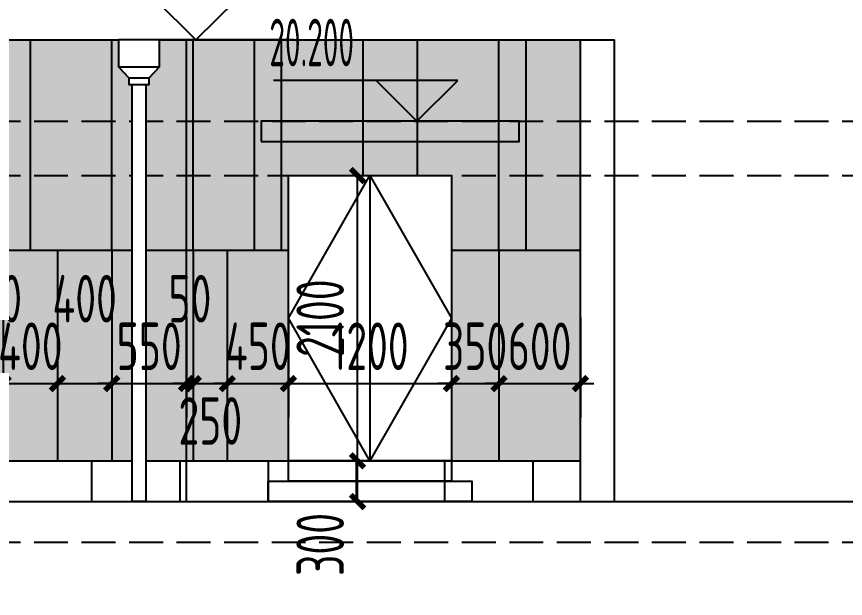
# Model space of a CAD drawing. Extents: x -863035 to 270371, y -8918 to 240488.
# Drawn here: x -19747 to -13645, y 148358 to 152643 of the extents above; entities that cross this region are included whole.
import ezdxf

# ---------------------------------------------------------------- set-up
doc = ezdxf.new("R2010")
doc.units = 0
doc.header["$LTSCALE"] = 1000
doc.header["$MEASUREMENT"] = 0
doc.linetypes.add('109-34 轴网$0$L1$0$$AUDIT_BAD_LTYPE1', pattern=[0])
doc.linetypes.add('DASH', pattern=[0.35, 0.25, -0.1])
for name, color, linetype in [('01-标注_尺寸', 124, 'Continuous'), ('01-标注_标高', 200, 'Continuous'), ('02-TEXT_标注', 130, 'Continuous'), ('05-填充_156', 156, 'Continuous'), ('A-C_窗', 140, 'Continuous'), ('E-墙面分格', 146, 'Continuous'), ('E-立面轮廓', 241, 'Continuous')]:
    doc.layers.add(name, color=color, linetype=linetype)
doc.layers.add('04-不打印_辅助线', color=165, linetype='Continuous', plot=False)
doc.styles.add('_TCH_DIM', font='ROS1', dxfattribs={"width": 0.75, "bigfont": 'JD'})
doc.styles.add('_TCH_DIM_T3', font='ROS1', dxfattribs={"width": 0.75, "bigfont": 'JD'})
doc.dimstyles.new('_TCH_ARCH&&100', dxfattribs={"dimtxt": 350, "dimasz": 100, "dimexe": 250, "dimexo": 300, "dimgap": 100, "dimtad": 1, "dimdec": 0, "dimzin": 0, "dimdsep": 46, "dimtxsty": '_TCH_DIM_T3', "dimblk": 'ARCHTICK', "dimcen": 0.09, "dimclrt": 7, "dimazin": 2, "dimtfac": 1, "dimtdec": 0, "dimtix": 1, "dimtmove": 2, "dimatfit": 3, "dimfxl": 0, "dimtolj": 1, "dimtzin": 0, "dimarcsym": 0})

# ---------------------------------------------------------------- blocks, each defined once
blk = doc.blocks.new('HSOJADLKJIEWPOQIEJA')
blk.add_wipeout([(-750, 150), (-750, 2400), (450, 2400), (450, 150), (600, 150), (600, 0), (-900, 0), (-900, 150)]).dxf.layer = 'A-C_窗'
at = {"layer": 'A-C_窗'}
for p, q in [((-750, 1350), (-150, 2400)), ((-150, 2400), (-150, 300)), ((-150, 2400), (450, 1350)), ((-150, 300), (-750, 1350)), ((450, 1350), (-150, 300))]:
    blk.add_line(p, q, dxfattribs=at)
for points in [[(-750, 300), (-750, 2400), (450, 2400), (450, 300)], [(-750, 300), (450, 300), (450, 150), (-750, 150), (-750, 300)], [(-750, 150), (600, 150), (600, 0), (-900, 0), (-900, 150)]]:
    blk.add_lwpolyline(points, close=True, dxfattribs=at)
blk = doc.blocks.new('fgawewatr')
at = {"layer": 'A-C_窗'}
blk.add_lwpolyline([(328374.3, -157205.4), (330274.3, -157205.4), (330274.3, -157055.4), (328374.3, -157055.4)], close=True, dxfattribs=at)
blk = doc.blocks.new('*U106')
at = {"layer": 'E-墙面分格'}
blk.add_line((0, 150), (0, -150), dxfattribs=at)
blk = doc.blocks.new('*U107')
at = {"layer": 'E-墙面分格', "color": 0, "linetype": 'ByBlock', "lineweight": -2, "transparency": 16777216}
for p in [(5850, 0), (6500, 0), (7150, 0), (7800, 0), (8450, 0), (9100, 0)]:
    blk.add_blockref('*U106', p, dxfattribs=at)
blk = doc.blocks.new('_RAINH')
blk.add_lwpolyline([(-150, 0), (-150, -200), (150, -200), (150, 0)], close=True)
for points in [[(-150, -200), (-75, -280), (75, -280), (150, -200)], [(-75, -280), (-75, -330), (75, -330), (75, -280)]]:
    blk.add_lwpolyline(points)
blk = doc.blocks.new('_ArchTick')
at = {"color": 0, "linetype": 'ByBlock', "const_width": 0.4}
blk.add_lwpolyline([(-0.5, -0.5), (0.5, 0.5)], dxfattribs=at)
blk = doc.blocks.new('*D1300')
at = {"layer": '01-标注_尺寸', "color": 0, "linetype": '109-34 轴网$0$L1$0$$AUDIT_BAD_LTYPE1', "lineweight": -2, "transparency": 16777216}
for p, q in [((-17898.7, 151471.9), (-16986.5, 151471.9)), ((-17236.5, 149371.9), (-17236.5, 151471.9)), ((-17898.7, 149371.9), (-16986.5, 149371.9))]:
    blk.add_line(p, q, dxfattribs=at)
at = {"layer": 'Defpoints', "color": 0, "linetype": '109-34 轴网$0$L1$0$$AUDIT_BAD_LTYPE1', "transparency": 16777216}
for p in [(-18198.7, 151471.9), (-17236.5, 151471.9), (-18198.7, 149371.9)]:
    blk.add_point(p, dxfattribs=at)
at = {"layer": '01-标注_尺寸', "color": 0, "linetype": '109-34 轴网$0$L1$0$$AUDIT_BAD_LTYPE1', "lineweight": -2, "transparency": 16777216, "xscale": 100, "yscale": 100, "zscale": 100}
for p, rotation in [((-17236.5, 151471.9), 90), ((-17236.5, 149371.9), 270)]:
    blk.add_blockref('_ArchTick', p, dxfattribs=dict(at, rotation=rotation))
at = {"layer": '01-标注_尺寸', "color": 7, "linetype": '109-34 轴网$0$L1$0$$AUDIT_BAD_LTYPE1', "transparency": 16777216, "insert": (-17511.5, 150421.9), "char_height": 350, "attachment_point": 5, "rotation": 90, "style": '_TCH_DIM_T3'}
blk.add_mtext('\\A1;2100', dxfattribs=at)
blk = doc.blocks.new('*D1301')
at = {"layer": '01-标注_尺寸', "color": 0, "linetype": '109-34 轴网$0$L1$0$$AUDIT_BAD_LTYPE1', "lineweight": -2, "transparency": 16777216}
for p, q in [((-17898.7, 149371.9), (-16986.5, 149371.9)), ((-17236.5, 149071.9), (-17236.5, 149371.9)), ((-17898.7, 149071.9), (-16986.5, 149071.9))]:
    blk.add_line(p, q, dxfattribs=at)
at = {"layer": 'Defpoints', "color": 0, "linetype": '109-34 轴网$0$L1$0$$AUDIT_BAD_LTYPE1', "transparency": 16777216}
for p in [(-18198.7, 149371.9), (-17236.5, 149371.9), (-18198.7, 149071.9)]:
    blk.add_point(p, dxfattribs=at)
at = {"layer": '01-标注_尺寸', "color": 0, "linetype": '109-34 轴网$0$L1$0$$AUDIT_BAD_LTYPE1', "lineweight": -2, "transparency": 16777216, "xscale": 100, "yscale": 100, "zscale": 100}
for p, rotation in [((-17236.5, 149371.9), 90), ((-17236.5, 149071.9), 270)]:
    blk.add_blockref('_ArchTick', p, dxfattribs=dict(at, rotation=rotation))
at = {"layer": '01-标注_尺寸', "color": 7, "linetype": '109-34 轴网$0$L1$0$$AUDIT_BAD_LTYPE1', "transparency": 16777216, "insert": (-17511.5, 148755.9), "char_height": 350, "attachment_point": 5, "rotation": 90, "style": '_TCH_DIM_T3'}
blk.add_mtext('\\A1;300', dxfattribs=at)
blk = doc.blocks.new('*D1414')
at = {"layer": '01-标注_尺寸', "color": 0, "linetype": '109-34 轴网$0$L1$0$$AUDIT_BAD_LTYPE1', "lineweight": -2, "transparency": 16777216}
for p, q in [((-19995.7, 150427.4), (-19995.7, 149690.3)), ((-19845.7, 150427.4), (-19845.7, 149690.3)), ((-19995.7, 149940.3), (-20095.7, 149940.3)), ((-19995.7, 149940.3), (-19845.7, 149940.3)), ((-19845.7, 149940.3), (-19745.7, 149940.3))]:
    blk.add_line(p, q, dxfattribs=at)
at = {"layer": 'Defpoints', "color": 0, "linetype": '109-34 轴网$0$L1$0$$AUDIT_BAD_LTYPE1', "transparency": 16777216}
for p in [(-19995.7, 150727.4), (-19845.7, 150727.4), (-19845.7, 149940.3)]:
    blk.add_point(p, dxfattribs=at)
at = {"layer": '01-标注_尺寸', "color": 0, "linetype": '109-34 轴网$0$L1$0$$AUDIT_BAD_LTYPE1', "lineweight": -2, "transparency": 16777216, "xscale": 100, "yscale": 100, "zscale": 100}
blk.add_blockref('_ArchTick', (-19995.7, 149940.3), dxfattribs=at)
at = {"layer": '01-标注_尺寸', "color": 0, "linetype": '109-34 轴网$0$L1$0$$AUDIT_BAD_LTYPE1', "lineweight": -2, "transparency": 16777216, "xscale": 100, "yscale": 100, "zscale": 100, "rotation": 180}
blk.add_blockref('_ArchTick', (-19845.7, 149940.3), dxfattribs=at)
at = {"layer": '01-标注_尺寸', "color": 7, "linetype": '109-34 轴网$0$L1$0$$AUDIT_BAD_LTYPE1', "transparency": 16777216, "insert": (-19920.7, 150565.3), "char_height": 350, "attachment_point": 5, "style": '_TCH_DIM_T3'}
blk.add_mtext('\\A1;150', dxfattribs=at)
blk = doc.blocks.new('*D1415')
at = {"layer": '01-标注_尺寸', "color": 0, "linetype": '109-34 轴网$0$L1$0$$AUDIT_BAD_LTYPE1', "lineweight": -2, "transparency": 16777216}
for p, q in [((-19845.7, 150427.4), (-19845.7, 149690.3)), ((-19445.7, 150427.4), (-19445.7, 149690.3)), ((-19845.7, 149940.3), (-19945.7, 149940.3)), ((-19845.7, 149940.3), (-19445.7, 149940.3)), ((-19445.7, 149940.3), (-19345.7, 149940.3))]:
    blk.add_line(p, q, dxfattribs=at)
at = {"layer": 'Defpoints', "color": 0, "linetype": '109-34 轴网$0$L1$0$$AUDIT_BAD_LTYPE1', "transparency": 16777216}
for p in [(-19845.7, 150727.4), (-19445.7, 150727.4), (-19445.7, 149940.3)]:
    blk.add_point(p, dxfattribs=at)
at = {"layer": '01-标注_尺寸', "color": 0, "linetype": '109-34 轴网$0$L1$0$$AUDIT_BAD_LTYPE1', "lineweight": -2, "transparency": 16777216, "xscale": 100, "yscale": 100, "zscale": 100}
blk.add_blockref('_ArchTick', (-19845.7, 149940.3), dxfattribs=at)
at = {"layer": '01-标注_尺寸', "color": 0, "linetype": '109-34 轴网$0$L1$0$$AUDIT_BAD_LTYPE1', "lineweight": -2, "transparency": 16777216, "xscale": 100, "yscale": 100, "zscale": 100, "rotation": 180}
blk.add_blockref('_ArchTick', (-19445.7, 149940.3), dxfattribs=at)
at = {"layer": '01-标注_尺寸', "color": 7, "linetype": '109-34 轴网$0$L1$0$$AUDIT_BAD_LTYPE1', "transparency": 16777216, "insert": (-19645.7, 150215.3), "char_height": 350, "attachment_point": 5, "style": '_TCH_DIM_T3'}
blk.add_mtext('\\A1;400', dxfattribs=at)
blk = doc.blocks.new('*D1416')
at = {"layer": '01-标注_尺寸', "color": 0, "linetype": '109-34 轴网$0$L1$0$$AUDIT_BAD_LTYPE1', "lineweight": -2, "transparency": 16777216}
for p, q in [((-19445.7, 150427.4), (-19445.7, 149690.3)), ((-19045.7, 150427.4), (-19045.7, 149690.3)), ((-19445.7, 149940.3), (-19045.7, 149940.3))]:
    blk.add_line(p, q, dxfattribs=at)
at = {"layer": 'Defpoints', "color": 0, "linetype": '109-34 轴网$0$L1$0$$AUDIT_BAD_LTYPE1', "transparency": 16777216}
for p in [(-19445.7, 150727.4), (-19045.7, 150727.4), (-19045.7, 149940.3)]:
    blk.add_point(p, dxfattribs=at)
at = {"layer": '01-标注_尺寸', "color": 0, "linetype": '109-34 轴网$0$L1$0$$AUDIT_BAD_LTYPE1', "lineweight": -2, "transparency": 16777216, "xscale": 100, "yscale": 100, "zscale": 100, "rotation": 180}
blk.add_blockref('_ArchTick', (-19445.7, 149940.3), dxfattribs=at)
at = {"layer": '01-标注_尺寸', "color": 0, "linetype": '109-34 轴网$0$L1$0$$AUDIT_BAD_LTYPE1', "lineweight": -2, "transparency": 16777216, "xscale": 100, "yscale": 100, "zscale": 100}
blk.add_blockref('_ArchTick', (-19045.7, 149940.3), dxfattribs=at)
at = {"layer": '01-标注_尺寸', "color": 7, "linetype": '109-34 轴网$0$L1$0$$AUDIT_BAD_LTYPE1', "transparency": 16777216, "insert": (-19245.7, 150565.3), "char_height": 350, "attachment_point": 5, "style": '_TCH_DIM_T3'}
blk.add_mtext('\\A1;400', dxfattribs=at)
blk = doc.blocks.new('*D1417')
at = {"layer": '01-标注_尺寸', "color": 0, "linetype": '109-34 轴网$0$L1$0$$AUDIT_BAD_LTYPE1', "lineweight": -2, "transparency": 16777216}
for p, q in [((-19045.7, 150427.4), (-19045.7, 149690.3)), ((-18495.7, 150427.4), (-18495.7, 149690.3)), ((-19045.7, 149940.3), (-19145.7, 149940.3)), ((-19045.7, 149940.3), (-18495.7, 149940.3)), ((-18495.7, 149940.3), (-18395.7, 149940.3))]:
    blk.add_line(p, q, dxfattribs=at)
at = {"layer": 'Defpoints', "color": 0, "linetype": '109-34 轴网$0$L1$0$$AUDIT_BAD_LTYPE1', "transparency": 16777216}
for p in [(-19045.7, 150727.4), (-18495.7, 150727.4), (-18495.7, 149940.3)]:
    blk.add_point(p, dxfattribs=at)
at = {"layer": '01-标注_尺寸', "color": 0, "linetype": '109-34 轴网$0$L1$0$$AUDIT_BAD_LTYPE1', "lineweight": -2, "transparency": 16777216, "xscale": 100, "yscale": 100, "zscale": 100}
blk.add_blockref('_ArchTick', (-19045.7, 149940.3), dxfattribs=at)
at = {"layer": '01-标注_尺寸', "color": 0, "linetype": '109-34 轴网$0$L1$0$$AUDIT_BAD_LTYPE1', "lineweight": -2, "transparency": 16777216, "xscale": 100, "yscale": 100, "zscale": 100, "rotation": 180}
blk.add_blockref('_ArchTick', (-18495.7, 149940.3), dxfattribs=at)
at = {"layer": '01-标注_尺寸', "color": 7, "linetype": '109-34 轴网$0$L1$0$$AUDIT_BAD_LTYPE1', "transparency": 16777216, "insert": (-18770.7, 150215.3), "char_height": 350, "attachment_point": 5, "style": '_TCH_DIM_T3'}
blk.add_mtext('\\A1;550', dxfattribs=at)
blk = doc.blocks.new('*D1418')
at = {"layer": '01-标注_尺寸', "color": 0, "linetype": '109-34 轴网$0$L1$0$$AUDIT_BAD_LTYPE1', "lineweight": -2, "transparency": 16777216}
for p, q in [((-18495.7, 150427.4), (-18495.7, 149690.3)), ((-18445.7, 150427.4), (-18445.7, 149690.3)), ((-18495.7, 149940.3), (-18595.7, 149940.3)), ((-18495.7, 149940.3), (-18445.7, 149940.3)), ((-18445.7, 149940.3), (-18345.7, 149940.3))]:
    blk.add_line(p, q, dxfattribs=at)
at = {"layer": 'Defpoints', "color": 0, "linetype": '109-34 轴网$0$L1$0$$AUDIT_BAD_LTYPE1', "transparency": 16777216}
for p in [(-18495.7, 150727.4), (-18445.7, 150727.4), (-18445.7, 149940.3)]:
    blk.add_point(p, dxfattribs=at)
at = {"layer": '01-标注_尺寸', "color": 0, "linetype": '109-34 轴网$0$L1$0$$AUDIT_BAD_LTYPE1', "lineweight": -2, "transparency": 16777216, "xscale": 100, "yscale": 100, "zscale": 100}
blk.add_blockref('_ArchTick', (-18495.7, 149940.3), dxfattribs=at)
at = {"layer": '01-标注_尺寸', "color": 0, "linetype": '109-34 轴网$0$L1$0$$AUDIT_BAD_LTYPE1', "lineweight": -2, "transparency": 16777216, "xscale": 100, "yscale": 100, "zscale": 100, "rotation": 180}
blk.add_blockref('_ArchTick', (-18445.7, 149940.3), dxfattribs=at)
at = {"layer": '01-标注_尺寸', "color": 7, "linetype": '109-34 轴网$0$L1$0$$AUDIT_BAD_LTYPE1', "transparency": 16777216, "insert": (-18470.7, 150565.3), "char_height": 350, "attachment_point": 5, "style": '_TCH_DIM_T3'}
blk.add_mtext('\\A1;50', dxfattribs=at)
blk = doc.blocks.new('*D1419')
at = {"layer": '01-标注_尺寸', "color": 0, "linetype": '109-34 轴网$0$L1$0$$AUDIT_BAD_LTYPE1', "lineweight": -2, "transparency": 16777216}
for p, q in [((-18445.7, 150427.4), (-18445.7, 149690.3)), ((-18195.7, 150427.4), (-18195.7, 149690.3)), ((-18445.7, 149940.3), (-18195.7, 149940.3))]:
    blk.add_line(p, q, dxfattribs=at)
at = {"layer": 'Defpoints', "color": 0, "linetype": '109-34 轴网$0$L1$0$$AUDIT_BAD_LTYPE1', "transparency": 16777216}
for p in [(-18445.7, 150727.4), (-18195.7, 150727.4), (-18195.7, 149940.3)]:
    blk.add_point(p, dxfattribs=at)
at = {"layer": '01-标注_尺寸', "color": 0, "linetype": '109-34 轴网$0$L1$0$$AUDIT_BAD_LTYPE1', "lineweight": -2, "transparency": 16777216, "xscale": 100, "yscale": 100, "zscale": 100, "rotation": 180}
blk.add_blockref('_ArchTick', (-18445.7, 149940.3), dxfattribs=at)
at = {"layer": '01-标注_尺寸', "color": 0, "linetype": '109-34 轴网$0$L1$0$$AUDIT_BAD_LTYPE1', "lineweight": -2, "transparency": 16777216, "xscale": 100, "yscale": 100, "zscale": 100}
blk.add_blockref('_ArchTick', (-18195.7, 149940.3), dxfattribs=at)
at = {"layer": '01-标注_尺寸', "color": 7, "linetype": '109-34 轴网$0$L1$0$$AUDIT_BAD_LTYPE1', "transparency": 16777216, "insert": (-18320.7, 149665.3), "char_height": 350, "attachment_point": 5, "style": '_TCH_DIM_T3'}
blk.add_mtext('\\A1;250', dxfattribs=at)
blk = doc.blocks.new('*D1420')
at = {"layer": '01-标注_尺寸', "color": 0, "linetype": '109-34 轴网$0$L1$0$$AUDIT_BAD_LTYPE1', "lineweight": -2, "transparency": 16777216}
for p, q in [((-18195.7, 150427.4), (-18195.7, 149690.3)), ((-17745.7, 150427.4), (-17745.7, 149690.3)), ((-18195.7, 149940.3), (-18295.7, 149940.3)), ((-18195.7, 149940.3), (-17745.7, 149940.3)), ((-17745.7, 149940.3), (-17645.7, 149940.3))]:
    blk.add_line(p, q, dxfattribs=at)
at = {"layer": 'Defpoints', "color": 0, "linetype": '109-34 轴网$0$L1$0$$AUDIT_BAD_LTYPE1', "transparency": 16777216}
for p in [(-18195.7, 150727.4), (-17745.7, 150727.4), (-17745.7, 149940.3)]:
    blk.add_point(p, dxfattribs=at)
at = {"layer": '01-标注_尺寸', "color": 0, "linetype": '109-34 轴网$0$L1$0$$AUDIT_BAD_LTYPE1', "lineweight": -2, "transparency": 16777216, "xscale": 100, "yscale": 100, "zscale": 100}
blk.add_blockref('_ArchTick', (-18195.7, 149940.3), dxfattribs=at)
at = {"layer": '01-标注_尺寸', "color": 0, "linetype": '109-34 轴网$0$L1$0$$AUDIT_BAD_LTYPE1', "lineweight": -2, "transparency": 16777216, "xscale": 100, "yscale": 100, "zscale": 100, "rotation": 180}
blk.add_blockref('_ArchTick', (-17745.7, 149940.3), dxfattribs=at)
at = {"layer": '01-标注_尺寸', "color": 7, "linetype": '109-34 轴网$0$L1$0$$AUDIT_BAD_LTYPE1', "transparency": 16777216, "insert": (-17970.7, 150215.3), "char_height": 350, "attachment_point": 5, "style": '_TCH_DIM_T3'}
blk.add_mtext('\\A1;450', dxfattribs=at)
blk = doc.blocks.new('*D1421')
at = {"layer": '01-标注_尺寸', "color": 0, "linetype": '109-34 轴网$0$L1$0$$AUDIT_BAD_LTYPE1', "lineweight": -2, "transparency": 16777216}
for p, q in [((-17745.7, 150427.4), (-17745.7, 149690.3)), ((-16545.7, 150427.4), (-16545.7, 149690.3)), ((-17745.7, 149940.3), (-16545.7, 149940.3))]:
    blk.add_line(p, q, dxfattribs=at)
at = {"layer": 'Defpoints', "color": 0, "linetype": '109-34 轴网$0$L1$0$$AUDIT_BAD_LTYPE1', "transparency": 16777216}
for p in [(-17745.7, 150727.4), (-16545.7, 150727.4), (-16545.7, 149940.3)]:
    blk.add_point(p, dxfattribs=at)
at = {"layer": '01-标注_尺寸', "color": 0, "linetype": '109-34 轴网$0$L1$0$$AUDIT_BAD_LTYPE1', "lineweight": -2, "transparency": 16777216, "xscale": 100, "yscale": 100, "zscale": 100, "rotation": 180}
blk.add_blockref('_ArchTick', (-17745.7, 149940.3), dxfattribs=at)
at = {"layer": '01-标注_尺寸', "color": 0, "linetype": '109-34 轴网$0$L1$0$$AUDIT_BAD_LTYPE1', "lineweight": -2, "transparency": 16777216, "xscale": 100, "yscale": 100, "zscale": 100}
blk.add_blockref('_ArchTick', (-16545.7, 149940.3), dxfattribs=at)
at = {"layer": '01-标注_尺寸', "color": 7, "linetype": '109-34 轴网$0$L1$0$$AUDIT_BAD_LTYPE1', "transparency": 16777216, "insert": (-17145.7, 150215.3), "char_height": 350, "attachment_point": 5, "style": '_TCH_DIM_T3'}
blk.add_mtext('\\A1;1200', dxfattribs=at)
blk = doc.blocks.new('*D1422')
at = {"layer": '01-标注_尺寸', "color": 0, "linetype": '109-34 轴网$0$L1$0$$AUDIT_BAD_LTYPE1', "lineweight": -2, "transparency": 16777216}
for p, q in [((-16545.7, 150427.4), (-16545.7, 149690.3)), ((-16195.7, 150427.4), (-16195.7, 149690.3)), ((-16545.7, 149940.3), (-16645.7, 149940.3)), ((-16545.7, 149940.3), (-16195.7, 149940.3)), ((-16195.7, 149940.3), (-16095.7, 149940.3))]:
    blk.add_line(p, q, dxfattribs=at)
at = {"layer": 'Defpoints', "color": 0, "linetype": '109-34 轴网$0$L1$0$$AUDIT_BAD_LTYPE1', "transparency": 16777216}
for p in [(-16545.7, 150727.4), (-16195.7, 150727.4), (-16195.7, 149940.3)]:
    blk.add_point(p, dxfattribs=at)
at = {"layer": '01-标注_尺寸', "color": 0, "linetype": '109-34 轴网$0$L1$0$$AUDIT_BAD_LTYPE1', "lineweight": -2, "transparency": 16777216, "xscale": 100, "yscale": 100, "zscale": 100}
blk.add_blockref('_ArchTick', (-16545.7, 149940.3), dxfattribs=at)
at = {"layer": '01-标注_尺寸', "color": 0, "linetype": '109-34 轴网$0$L1$0$$AUDIT_BAD_LTYPE1', "lineweight": -2, "transparency": 16777216, "xscale": 100, "yscale": 100, "zscale": 100, "rotation": 180}
blk.add_blockref('_ArchTick', (-16195.7, 149940.3), dxfattribs=at)
at = {"layer": '01-标注_尺寸', "color": 7, "linetype": '109-34 轴网$0$L1$0$$AUDIT_BAD_LTYPE1', "transparency": 16777216, "insert": (-16370.7, 150215.3), "char_height": 350, "attachment_point": 5, "style": '_TCH_DIM_T3'}
blk.add_mtext('\\A1;350', dxfattribs=at)
blk = doc.blocks.new('*D1423')
at = {"layer": '01-标注_尺寸', "color": 0, "linetype": '109-34 轴网$0$L1$0$$AUDIT_BAD_LTYPE1', "lineweight": -2, "transparency": 16777216}
for p, q in [((-16195.7, 150427.4), (-16195.7, 149690.3)), ((-15595.7, 150427.4), (-15595.7, 149690.3)), ((-16195.7, 149940.3), (-16295.7, 149940.3)), ((-16195.7, 149940.3), (-15595.7, 149940.3)), ((-15595.7, 149940.3), (-15495.7, 149940.3))]:
    blk.add_line(p, q, dxfattribs=at)
at = {"layer": 'Defpoints', "color": 0, "linetype": '109-34 轴网$0$L1$0$$AUDIT_BAD_LTYPE1', "transparency": 16777216}
for p in [(-16195.7, 150727.4), (-15595.7, 150727.4), (-15595.7, 149940.3)]:
    blk.add_point(p, dxfattribs=at)
at = {"layer": '01-标注_尺寸', "color": 0, "linetype": '109-34 轴网$0$L1$0$$AUDIT_BAD_LTYPE1', "lineweight": -2, "transparency": 16777216, "xscale": 100, "yscale": 100, "zscale": 100}
blk.add_blockref('_ArchTick', (-16195.7, 149940.3), dxfattribs=at)
at = {"layer": '01-标注_尺寸', "color": 0, "linetype": '109-34 轴网$0$L1$0$$AUDIT_BAD_LTYPE1', "lineweight": -2, "transparency": 16777216, "xscale": 100, "yscale": 100, "zscale": 100, "rotation": 180}
blk.add_blockref('_ArchTick', (-15595.7, 149940.3), dxfattribs=at)
at = {"layer": '01-标注_尺寸', "color": 7, "linetype": '109-34 轴网$0$L1$0$$AUDIT_BAD_LTYPE1', "transparency": 16777216, "insert": (-15895.7, 150215.3), "char_height": 350, "attachment_point": 5, "style": '_TCH_DIM_T3'}
blk.add_mtext('\\A1;600', dxfattribs=at)

msp = doc.modelspace()

# ---------------------------------------------------------------- hatches: boundary and pattern name
at = {"layer": '05-填充_156'}
h = msp.add_hatch(dxfattribs=at)
h.set_pattern_fill('天然石材', color=256, scale=50)
h.set_pattern_definition([(45, (-130598.99, -111274.96), (-176.77677, 176.77677), []), (45, (-130512.05, -111364.72), (-176.77677, 176.77677), [98.68425, -56.391])])
h.paths.add_polyline_path([(-54657.6, 152471.9), (-54657.6, 149371.9), (-49357.6, 149371.9), (-49357.6, 152471.9)])
h.paths.add_polyline_path([(-49357.6, 152821.9), (-49357.6, 149371.9), (-44557.6, 149371.9), (-44557.6, 152821.9)])
h.paths.add_polyline_path([(-39243.5, 152471.9), (-39243.5, 149371.9), (-34243.5, 149371.9), (-34243.5, 152471.9)])
h.paths.add_polyline_path([(-34243.5, 152821.9), (-34243.5, 149371.9), (-30743.5, 149371.9), (-30743.5, 152821.9)])
h.paths.add_polyline_path([(-25695.7, 152821.9), (-25695.7, 149371.9), (-19995.7, 149371.9), (-19995.7, 152821.9)])
h.paths.add_polyline_path([(-19995.7, 149371.9), (-18495.7, 149371.9), (-18495.7, 152471.9), (-19995.7, 152471.9)])
h.paths.add_polyline_path([(-18495.7, 149371.9), (-15595.7, 149371.9), (-15595.7, 152471.9), (-18495.7, 152471.9)])

# ---------------------------------------------------------------- linework, layer by layer
at = {"layer": '01-标注_标高'}
for p, q in [((-18426.1, 152471.9), (-18126.1, 152771.9)), ((-16499.1, 152171.9), (-17855.7, 152171.9)), ((-16799.1, 151871.9), (-17099.1, 152171.9)), ((-16799.1, 151871.9), (-16499.1, 152171.9))]:
    msp.add_line(p, q, dxfattribs=at)
at = {"layer": '04-不打印_辅助线', "linetype": 'DASH'}
for p, q in [((-57068.7, 151871.9), (-1154.2, 151871.9)), ((-57068.7, 151471.9), (-1154.2, 151471.9))]:
    msp.add_line(p, q, dxfattribs=at)
at = {"layer": 'A-C_窗', "linetype": 'DASH'}
msp.add_line((-57068.7, 148771.9), (-1154.2, 148771.9), dxfattribs=at)
at = {"layer": 'E-墙面分格'}
for p, q in [((-19645.7, 150921.9), (-19645.7, 152471.9)), ((-19045.7, 150921.9), (-19045.7, 152471.9)), ((-18845.7, 150921.9), (-18845.7, 152471.9)), ((-18445.7, 150921.9), (-18445.7, 152471.9)), ((-17995.7, 150921.9), (-17995.7, 152471.9)), ((-17795.7, 150921.9), (-17795.7, 152471.9)), ((-17195.7, 150921.9), (-17195.7, 152471.9)), ((-16795.7, 150921.9), (-16795.7, 152471.9)), ((-16195.7, 150921.9), (-16195.7, 152471.9)), ((-15995.7, 150921.9), (-15995.7, 152471.9)), ((-25695.7, 150921.9), (-15595.7, 150921.9)), ((-19445.7, 150921.9), (-19445.7, 149371.9)), ((-19045.7, 150921.9), (-19045.7, 149371.9)), ((-18445.7, 150921.9), (-18445.7, 149371.9)), ((-18195.7, 150921.9), (-18195.7, 149371.9)), ((-17595.7, 150921.9), (-17595.7, 149371.9)), ((-17195.7, 150921.9), (-17195.7, 149371.9)), ((-16995.7, 150921.9), (-16995.7, 149371.9)), ((-16595.7, 150921.9), (-16595.7, 149371.9)), ((-16195.7, 150921.9), (-16195.7, 149371.9)), ((-25695.7, 149371.9), (-15595.7, 149371.9))]:
    msp.add_line(p, q, dxfattribs=at)
at = {"layer": 'E-立面轮廓'}
for p, q in [((-19995.7, 152471.9), (-15345.7, 152471.9)), ((-18495.7, 149071.9), (-18495.7, 152471.9)), ((-15595.7, 149071.9), (-15595.7, 152471.9)), ((-15345.7, 149071.9), (-15345.7, 152471.9)), ((-57068.7, 149071.9), (-1154.2, 149071.9))]:
    msp.add_line(p, q, dxfattribs=at)

# ---------------------------------------------------------------- block references
at = {"layer": 'A-C_窗'}
msp.add_blockref('fgawewatr', (-346320, 308927.3), dxfattribs=at)

# ---------------------------------------------------------------- texts
at = {"layer": '02-TEXT_标注', "style": '_TCH_DIM', "width": 0.5625}
msp.add_text('20.200', height=350, dxfattribs=at).set_placement((-17885.7, 152276.9))

# ---------------------------------------------------------------- dimensions: what is measured, and where the dimension line sits
at = {"layer": '01-标注_尺寸', "linetype": '109-34 轴网$0$L1$0$$AUDIT_BAD_LTYPE1'}
dim = msp.add_linear_dim(base=(-19845.7, 149940.3), p1=(-19995.7, 150727.4), p2=(-19845.7, 150727.4), angle=0, dimstyle='_TCH_ARCH&&100', dxfattribs=at)
dim.commit()
dim.dimension.update_dxf_attribs({"geometry": '*D1414', "text_midpoint": (-19920.7, 150565.3), "dimtype": 161})
for p1, p2, picture, middle in [((-19845.7, 150727.4), (-19445.7, 150727.4), '*D1415', (-19645.7, 150215.3)), ((-16195.7, 150727.4), (-15595.7, 150727.4), '*D1423', (-15895.7, 150215.3))]:
    dim = msp.add_aligned_dim(p1=p1, p2=p2, distance=-787.2, dimstyle='_TCH_ARCH&&100', dxfattribs=at)
    dim.commit()
    dim.dimension.update_dxf_attribs({"geometry": picture, "text_midpoint": middle})

# ---------------------------------------------------------------- next in the draw order: block references
at = {"layer": 'A-C_窗'}
msp.add_blockref('HSOJADLKJIEWPOQIEJA', (-16995.7, 149071.9), dxfattribs=at)

# ---------------------------------------------------------------- next in the draw order: wipeouts: each hides what was drawn before it
at = {"linetype": '109-34 轴网$0$L1$0$$AUDIT_BAD_LTYPE1'}
msp.add_wipeout([(-18795.7, 152141.9), (-18795.7, 149071.9), (-18895.7, 149071.9), (-18895.7, 152141.9), (-18920.7, 152141.9), (-18920.7, 152191.9), (-18995.7, 152271.9), (-18995.7, 152471.9), (-18695.7, 152471.9), (-18695.7, 152271.9), (-18770.7, 152191.9), (-18770.7, 152141.9)], dxfattribs=at)

# ---------------------------------------------------------------- next in the draw order: linework, layer by layer
for p, q in [((-18895.7, 149071.9), (-18895.7, 152141.9)), ((-18795.7, 152141.9), (-18795.7, 149071.9)), ((-18795.7, 149071.9), (-18895.7, 149071.9))]:
    msp.add_line(p, q, dxfattribs=at)
at = {"layer": '01-标注_标高'}
for p, q in [((-18426.1, 152471.9), (-18726.1, 152771.9)), ((-17705.7, 152471.9), (-18726.1, 152471.9))]:
    msp.add_line(p, q, dxfattribs=at)

# ---------------------------------------------------------------- next in the draw order: block references
at = {"linetype": '109-34 轴网$0$L1$0$$AUDIT_BAD_LTYPE1'}
msp.add_blockref('_RAINH', (-18845.7, 152471.9), dxfattribs=at)
at = {"layer": 'E-墙面分格'}
msp.add_blockref('*U107', (-25045.7, 149221.9), dxfattribs=at)

# ---------------------------------------------------------------- next in the draw order: dimensions: what is measured, and where the dimension line sits
at = {"layer": '01-标注_尺寸', "linetype": '109-34 轴网$0$L1$0$$AUDIT_BAD_LTYPE1'}
for p1, p2, distance, picture, middle in [((-18198.7, 149371.9), (-18198.7, 151471.9), -962.3, '*D1300', (-17511.5, 150421.9)), ((-19045.7, 150727.4), (-18495.7, 150727.4), -787.2, '*D1417', (-18770.7, 150215.3)), ((-18195.7, 150727.4), (-17745.7, 150727.4), -787.2, '*D1420', (-17970.7, 150215.3)), ((-17745.7, 150727.4), (-16545.7, 150727.4), -787.2, '*D1421', (-17145.7, 150215.3)), ((-16545.7, 150727.4), (-16195.7, 150727.4), -787.2, '*D1422', (-16370.7, 150215.3))]:
    dim = msp.add_aligned_dim(p1=p1, p2=p2, distance=distance, dimstyle='_TCH_ARCH&&100', dxfattribs=at)
    dim.commit()
    dim.dimension.update_dxf_attribs({"geometry": picture, "text_midpoint": middle})
for base, p1, p2, angle, picture, middle in [((-19045.7, 149940.3), (-19445.7, 150727.4), (-19045.7, 150727.4), 0, '*D1416', (-19245.7, 150565.3)), ((-18445.7, 149940.3), (-18495.7, 150727.4), (-18445.7, 150727.4), 0, '*D1418', (-18470.7, 150565.3)), ((-18195.7, 149940.3), (-18445.7, 150727.4), (-18195.7, 150727.4), 0, '*D1419', (-18320.7, 149665.3)), ((-17236.5, 149371.9), (-18198.7, 149071.9), (-18198.7, 149371.9), 90, '*D1301', (-17511.5, 148755.9))]:
    dim = msp.add_linear_dim(base=base, p1=p1, p2=p2, angle=angle, dimstyle='_TCH_ARCH&&100', dxfattribs=at)
    dim.commit()
    dim.dimension.update_dxf_attribs({"geometry": picture, "text_midpoint": middle, "dimtype": 161})

doc.saveas('drawing.dxf')
